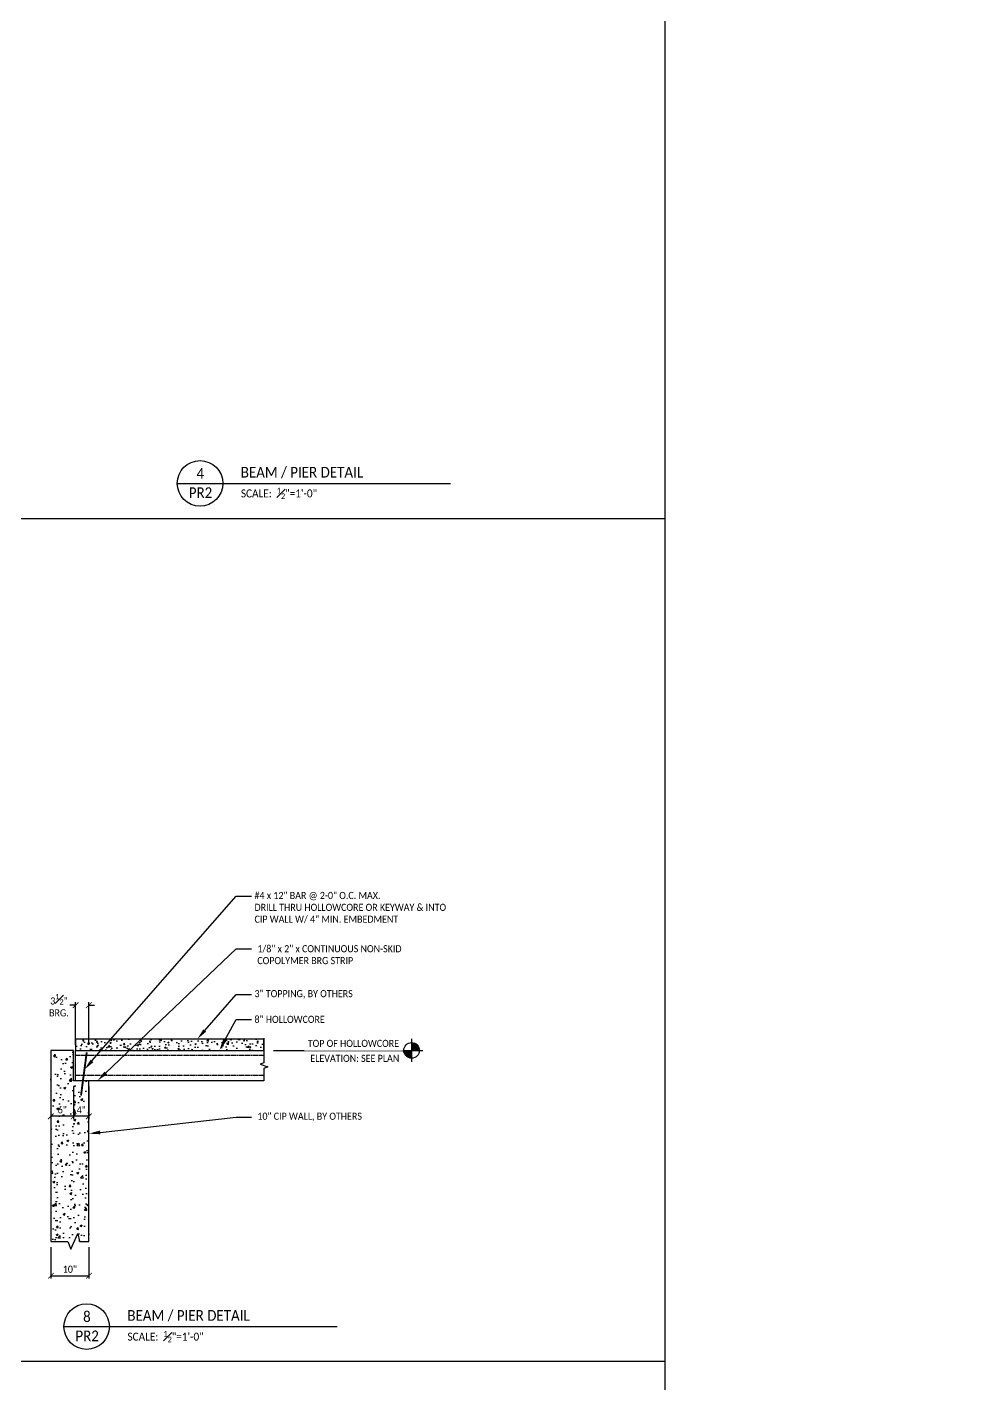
# Model space of a CAD drawing. Header units: inches. Extents: x -4800 to 29350, y 0 to 14051.
# Drawn here: x 1850.6 to 2099.8, y 510 to 867.5 of the extents above; entities that cross this region are included whole.
import ezdxf
from ezdxf import colors
from ezdxf.entities.mleader import LeaderData, LeaderLine
from ezdxf.enums import TextEntityAlignment as Align
from ezdxf.math import Vec2, Vec3

# ---------------------------------------------------------------- set-up
doc = ezdxf.new("R2010")
doc.units = ezdxf.units.IN
doc.header["$LTSCALE"] = 0.5
doc.header["$MEASUREMENT"] = 0
doc.linetypes.add('HIDDEN', pattern=[0.375, 0.25, -0.125])
for name, color, linetype in [('Concrete', 8, 'Continuous'), ('DET - DIMENSIONS', 3, 'Continuous'), ('DET - TAG TITLE', 3, 'Continuous'), ('Dim', 3, 'Continuous'), ('Dim - All', 3, 'Continuous'), ('Hatch', 8, 'Continuous'), ('Plank -  8 inch', 70, 'Continuous'), ('Plank - 12 inch', 150, 'Continuous'), ('Rebar', 150, 'Continuous'), ('Text - Detail', 3, 'Continuous'), ('TITLE - TEXT', 3, 'Continuous'), ('Walls - CMU-CIP', 12, 'Continuous')]:
    doc.layers.add(name, color=color, linetype=linetype)
doc.layers.add('SHT - NO PLOT LINE 4', color=190, linetype='Continuous', plot=False)
doc.layers.get('0').freeze()
doc.styles.add('CMC-NARROW', font='calibril.ttf', dxfattribs={"width": 0.9})
doc.dimstyles.new('CMC-NARROW', dxfattribs={"dimscale": 96, "dimtxt": 0.078125, "dimasz": 0.0625, "dimexe": 0.03125, "dimexo": 0.0625, "dimgap": 0.03125, "dimtad": 1, "dimdec": 4, "dimzin": 3, "dimdsep": 46, "dimlunit": 4, "dimtxsty": 'CMC-NARROW', "dimblk": 'ARCHTICK', "dimcen": 0, "dimclrd": 256, "dimclre": 256, "dimclrt": 256, "dimazin": 1, "dimtfac": 0.75, "dimtdec": 4, "dimtofl": 0, "dimtmove": 1, "dimatfit": 0, "dimfxl": 1, "dimtfillclr": 256, "dimfrac": 1, "dimtzin": 0, "dimlwd": -1, "dimlwe": -1, "dimarcsym": 0})

# ---------------------------------------------------------------- blocks, each defined once
blk = doc.blocks.new('_Integral')
at = {"color": 0, "linetype": 'ByBlock', "lineweight": -2}
for centre, start, end in [((0.445, -0.091), 102, 168), ((-0.445, 0.091), 282, 348)]:
    blk.add_arc(centre, 0.454, start, end, dxfattribs=at)
blk = doc.blocks.new('_ArchTick')
at = {"color": 0, "linetype": 'ByBlock', "const_width": 0.15}
blk.add_lwpolyline([(-0.5, -0.5), (0.5, 0.5)], dxfattribs=at)
blk = doc.blocks.new('*D510')
at = {"layer": 'Defpoints', "color": 0, "transparency": 16777216}
for p in [(1863.4, 609.8), (1863.4, 597.88), (1866.9, 597.88)]:
    blk.add_point(p, dxfattribs=at)
at = {"layer": 'DET - DIMENSIONS', "transparency": 16777216}
for p, q in [((1863.4, 609.8), (1861.9, 609.8)), ((1863.4, 599.38), (1863.4, 610.55)), ((1866.9, 599.38), (1866.9, 610.55)), ((1866.9, 609.8), (1868.4, 609.8))]:
    blk.add_line(p, q, dxfattribs=at)
at = {"layer": 'DET - DIMENSIONS', "transparency": 16777216, "xscale": 1.5, "yscale": 1.5, "zscale": 1.5}
blk.add_blockref('_ArchTick', (1863.4, 609.8), dxfattribs=at)
at = {"layer": 'DET - DIMENSIONS', "transparency": 16777216, "xscale": 1.5, "yscale": 1.5, "zscale": 1.5, "rotation": 180}
blk.add_blockref('_ArchTick', (1866.9, 609.8), dxfattribs=at)
at = {"layer": 'DET - DIMENSIONS', "transparency": 16777216, "insert": (1859.02, 609.8), "char_height": 1.875, "attachment_point": 5, "style": 'CMC-NARROW'}
blk.add_mtext('3{\\H0.75x;\\S1#2;}"\\PBRG.', dxfattribs=at)
blk = doc.blocks.new('*D511')
at = {"layer": 'Defpoints', "color": 0, "transparency": 16777216}
for p in [(1856.9, 547.56), (1866.9, 547.56), (1866.9, 538.5)]:
    blk.add_point(p, dxfattribs=at)
at = {"layer": 'Dim', "transparency": 16777216}
for p, q in [((1856.9, 546.06), (1856.9, 537.75)), ((1866.9, 546.06), (1866.9, 537.75)), ((1856.9, 538.5), (1866.9, 538.5))]:
    blk.add_line(p, q, dxfattribs=at)
at = {"layer": 'Dim', "transparency": 16777216, "xscale": 1.5, "yscale": 1.5, "zscale": 1.5, "rotation": 180}
blk.add_blockref('_ArchTick', (1856.9, 538.5), dxfattribs=at)
at = {"layer": 'Dim', "transparency": 16777216, "xscale": 1.5, "yscale": 1.5, "zscale": 1.5}
blk.add_blockref('_ArchTick', (1866.9, 538.5), dxfattribs=at)
at = {"layer": 'Dim', "transparency": 16777216, "insert": (1861.9, 540.21), "char_height": 1.875, "attachment_point": 5, "style": 'CMC-NARROW'}
blk.add_mtext('10"', dxfattribs=at)
blk = doc.blocks.new('*D512')
at = {"layer": 'Defpoints', "color": 0, "transparency": 16777216}
for p in [(1862.9, 589.88), (1866.9, 589.88), (1862.9, 580.51)]:
    blk.add_point(p, dxfattribs=at)
at = {"layer": 'DET - DIMENSIONS', "transparency": 16777216}
for p, q in [((1862.9, 588.38), (1862.9, 579.76)), ((1866.9, 588.38), (1866.9, 579.76)), ((1866.9, 580.51), (1862.9, 580.51))]:
    blk.add_line(p, q, dxfattribs=at)
at = {"layer": 'DET - DIMENSIONS', "transparency": 16777216, "xscale": 1.5, "yscale": 1.5, "zscale": 1.5, "rotation": 180}
blk.add_blockref('_ArchTick', (1862.9, 580.51), dxfattribs=at)
at = {"layer": 'DET - DIMENSIONS', "transparency": 16777216, "xscale": 1.5, "yscale": 1.5, "zscale": 1.5}
blk.add_blockref('_ArchTick', (1866.9, 580.51), dxfattribs=at)
at = {"layer": 'DET - DIMENSIONS', "transparency": 16777216, "insert": (1864.9, 582.2), "char_height": 1.875, "attachment_point": 5, "style": 'CMC-NARROW'}
blk.add_mtext('4"', dxfattribs=at)
blk = doc.blocks.new('*D513')
at = {"layer": 'Defpoints', "color": 0, "transparency": 16777216}
for p in [(1856.9, 597.88), (1862.9, 589.88), (1856.9, 580.51)]:
    blk.add_point(p, dxfattribs=at)
at = {"layer": 'DET - DIMENSIONS', "transparency": 16777216}
for p, q in [((1856.9, 596.38), (1856.9, 579.76)), ((1862.9, 588.38), (1862.9, 579.76)), ((1862.9, 580.51), (1856.9, 580.51))]:
    blk.add_line(p, q, dxfattribs=at)
at = {"layer": 'DET - DIMENSIONS', "transparency": 16777216, "xscale": 1.5, "yscale": 1.5, "zscale": 1.5, "rotation": 180}
blk.add_blockref('_ArchTick', (1856.9, 580.51), dxfattribs=at)
at = {"layer": 'DET - DIMENSIONS', "transparency": 16777216, "xscale": 1.5, "yscale": 1.5, "zscale": 1.5}
blk.add_blockref('_ArchTick', (1862.9, 580.51), dxfattribs=at)
at = {"layer": 'DET - DIMENSIONS', "transparency": 16777216, "insert": (1859.9, 582.22), "char_height": 1.875, "attachment_point": 5, "style": 'CMC-NARROW'}
blk.add_mtext('6"', dxfattribs=at)

msp = doc.modelspace()

# ---------------------------------------------------------------- linework, layer by layer
at = {"layer": 'SHT - NO PLOT LINE 4'}
for p, q in [((1200, 738), (2018.75, 738)), ((1200, 516), (2018.75, 516))]:
    msp.add_line(p, q, dxfattribs=at)
msp.add_lwpolyline([(1200, 294), (2018.75, 294), (2018.75, 960), (1200, 960)], close=True, dxfattribs=at)

# ---------------------------------------------------------------- next in the draw order: leaders
at = {"layer": 'TITLE - TEXT'}
ml = msp.add_multileader_mtext('Standard', dxfattribs=at)
ml.set_content('\\A1;- TOP OF GARAGE FLOOR SLAB ELEVATION = {\\C6;(-12\'-8")}  (AT HIGH POINTS)', color=256, style='CMC-NARROW')
ml.set_leader_properties(linetype='ByLayer')
ml.set_arrow_properties(name='INTEGRAL')
ml.build(insert=Vec2(0, 0))
ml.multileader.update_dxf_attribs({"dogleg_length": 0.36, "arrow_head_size": 18, "scale": 48})
ctx = ml.context
ctx.base_point, ctx.scale, ctx.char_height, ctx.arrow_head_size, ctx.landing_gap_size, ctx.plane_origin = Vec3(3494.20543, 6145.12868), 48, 11.25, 18, 144, Vec3(3457.67065, 6197.67004)
notes = []
notes.append((ctx, [(0, (0, 0, 0), (0, 0), (1, 0), 1, [])]))
ctx.mtext.insert, ctx.mtext.flow_direction = Vec3(3638.20543, 6152.22916), 5
ctx.mtext.has_bg_fill, ctx.mtext.bg_color, ctx.mtext.bg_scale_factor, ctx.mtext.bg_transparency, ctx.mtext.use_window_bg_color = 1, -1027028792, 1.5, 0, 1
for ctx, leaders in notes:
    for number, flags, end, landing, length, lines in leaders:
        leader = LeaderData()
        leader.index, (leader.has_last_leader_line, leader.has_dogleg_vector, leader.attachment_direction) = number, flags
        leader.last_leader_point, leader.dogleg_vector, leader.dogleg_length = Vec3(end), Vec3(landing), length
        for number, points, colour, breaks in lines:
            line = LeaderLine()
            line.index, line.vertices, line.color, line.breaks = number, Vec3.list(points), colors.encode_raw_color(colour), breaks
            leader.lines.append(line)
        ctx.leaders.append(leader)

# ---------------------------------------------------------------- next in the draw order: leaders
ml = msp.add_multileader_mtext('Standard', dxfattribs=at)
ml.set_content('\\A1;- TOP OF INTERIOR COLUMN FOOTING ELEVATION = {\\C6;NA} (U.N.O.)', color=256, style='CMC-NARROW')
ml.set_leader_properties(linetype='ByLayer')
ml.set_arrow_properties(name='INTEGRAL')
ml.build(insert=Vec2(0, 0))
ml.multileader.update_dxf_attribs({"dogleg_length": 0.36, "arrow_head_size": 18, "scale": 48})
ctx = ml.context
ctx.base_point, ctx.scale, ctx.char_height, ctx.arrow_head_size, ctx.landing_gap_size, ctx.plane_origin = Vec3(3494.20543, 6170.67558), 48, 11.25, 18, 144, Vec3(3457.67065, 6223.21694)
notes = []
notes.append((ctx, [(0, (0, 0, 0), (0, 0), (1, 0), 1, [])]))
ctx.mtext.insert, ctx.mtext.flow_direction = Vec3(3638.20543, 6177.77606), 5
ctx.mtext.has_bg_fill, ctx.mtext.bg_color, ctx.mtext.bg_scale_factor, ctx.mtext.bg_transparency, ctx.mtext.use_window_bg_color = 1, -1027028792, 1.5, 0, 1
for ctx, leaders in notes:
    for number, flags, end, landing, length, lines in leaders:
        leader = LeaderData()
        leader.index, (leader.has_last_leader_line, leader.has_dogleg_vector, leader.attachment_direction) = number, flags
        leader.last_leader_point, leader.dogleg_vector, leader.dogleg_length = Vec3(end), Vec3(landing), length
        for number, points, colour, breaks in lines:
            line = LeaderLine()
            line.index, line.vertices, line.color, line.breaks = number, Vec3.list(points), colors.encode_raw_color(colour), breaks
            leader.lines.append(line)
        ctx.leaders.append(leader)

# ---------------------------------------------------------------- next in the draw order: leaders
ml = msp.add_multileader_mtext('Standard', dxfattribs=at)
ml.set_content('\\A1;- TOP OF PRECAST PLANK ELEV. "LEVEL-1" = {\\C6;(-0\'-3") }(U.N.O.)', color=256, style='CMC-NARROW')
ml.set_leader_properties(linetype='ByLayer')
ml.set_arrow_properties(name='INTEGRAL')
ml.build(insert=Vec2(0, 0))
ml.multileader.update_dxf_attribs({"dogleg_length": 0.36, "arrow_head_size": 18, "scale": 48})
ctx = ml.context
ctx.base_point, ctx.scale, ctx.char_height, ctx.arrow_head_size, ctx.landing_gap_size, ctx.plane_origin = Vec3(3494.20543, 6119.32985), 48, 11.25, 18, 144, Vec3(3457.67065, 6173.9429)
notes = []
notes.append((ctx, [(0, (0, 0, 0), (0, 0), (1, 0), 1, [])]))
ctx.mtext.insert, ctx.mtext.flow_direction = Vec3(3638.20543, 6126.43033), 5
ctx.mtext.has_bg_fill, ctx.mtext.bg_color, ctx.mtext.bg_scale_factor, ctx.mtext.bg_transparency, ctx.mtext.use_window_bg_color = 1, -1027028792, 1.5, 0, 1
for ctx, leaders in notes:
    for number, flags, end, landing, length, lines in leaders:
        leader = LeaderData()
        leader.index, (leader.has_last_leader_line, leader.has_dogleg_vector, leader.attachment_direction) = number, flags
        leader.last_leader_point, leader.dogleg_vector, leader.dogleg_length = Vec3(end), Vec3(landing), length
        for number, points, colour, breaks in lines:
            line = LeaderLine()
            line.index, line.vertices, line.color, line.breaks = number, Vec3.list(points), colors.encode_raw_color(colour), breaks
            leader.lines.append(line)
        ctx.leaders.append(leader)

# ---------------------------------------------------------------- next in the draw order: leaders
ml = msp.add_multileader_mtext('Standard', dxfattribs=at)
ml.set_content('\\A1;- TOP OF FIN. FLOOR ELEV. "LEVEL-1" = {\\C6;0\'-0"} ({\\C6;3" TOPPING})', color=256, style='CMC-NARROW')
ml.set_leader_properties(linetype='ByLayer')
ml.set_arrow_properties(name='INTEGRAL')
ml.build(insert=Vec2(0, 0))
ml.multileader.update_dxf_attribs({"dogleg_length": 0.36, "arrow_head_size": 18, "scale": 48})
ctx = ml.context
ctx.base_point, ctx.scale, ctx.char_height, ctx.arrow_head_size, ctx.landing_gap_size, ctx.plane_origin = Vec3(3494.20543, 6092.66734), 48, 11.25, 18, 144, Vec3(3457.67065, 6150.14846)
notes = []
notes.append((ctx, [(0, (0, 0, 0), (0, 0), (1, 0), 1, [])]))
ctx.mtext.insert, ctx.mtext.flow_direction = Vec3(3638.20543, 6099.76782), 5
ctx.mtext.has_bg_fill, ctx.mtext.bg_color, ctx.mtext.bg_scale_factor, ctx.mtext.bg_transparency, ctx.mtext.use_window_bg_color = 1, -1027028792, 1.5, 0, 1
for ctx, leaders in notes:
    for number, flags, end, landing, length, lines in leaders:
        leader = LeaderData()
        leader.index, (leader.has_last_leader_line, leader.has_dogleg_vector, leader.attachment_direction) = number, flags
        leader.last_leader_point, leader.dogleg_vector, leader.dogleg_length = Vec3(end), Vec3(landing), length
        for number, points, colour, breaks in lines:
            line = LeaderLine()
            line.index, line.vertices, line.color, line.breaks = number, Vec3.list(points), colors.encode_raw_color(colour), breaks
            leader.lines.append(line)
        ctx.leaders.append(leader)

# ---------------------------------------------------------------- next in the draw order: leaders
ml = msp.add_multileader_mtext('Standard', dxfattribs=at)
ml.set_content('\\A1;- TOP OF PRECAST PLANK ELEV. "COURTYARD" = {\\C6;(-0\'-9") SEE PLAN FOR LOC.}', color=256, style='CMC-NARROW')
ml.set_leader_properties(linetype='ByLayer')
ml.set_arrow_properties(name='INTEGRAL')
ml.build(insert=Vec2(0, 0))
ml.multileader.update_dxf_attribs({"dogleg_length": 0.36, "arrow_head_size": 18, "scale": 48})
ctx = ml.context
ctx.base_point, ctx.scale, ctx.char_height, ctx.arrow_head_size, ctx.landing_gap_size, ctx.plane_origin = Vec3(3494.20543, 6065.71771), 48, 11.25, 18, 144, Vec3(3457.67065, 6120.33076)
notes = []
notes.append((ctx, [(0, (0, 0, 0), (0, 0), (1, 0), 1, [])]))
ctx.mtext.insert, ctx.mtext.flow_direction = Vec3(3638.20543, 6072.81819), 5
ctx.mtext.has_bg_fill, ctx.mtext.bg_color, ctx.mtext.bg_scale_factor, ctx.mtext.bg_transparency, ctx.mtext.use_window_bg_color = 1, -1027028792, 1.5, 0, 1
for ctx, leaders in notes:
    for number, flags, end, landing, length, lines in leaders:
        leader = LeaderData()
        leader.index, (leader.has_last_leader_line, leader.has_dogleg_vector, leader.attachment_direction) = number, flags
        leader.last_leader_point, leader.dogleg_vector, leader.dogleg_length = Vec3(end), Vec3(landing), length
        for number, points, colour, breaks in lines:
            line = LeaderLine()
            line.index, line.vertices, line.color, line.breaks = number, Vec3.list(points), colors.encode_raw_color(colour), breaks
            leader.lines.append(line)
        ctx.leaders.append(leader)

# ---------------------------------------------------------------- next in the draw order: hatches: boundary and pattern name
at = {"layer": 'Concrete'}
h = msp.add_hatch(dxfattribs=at)
h.set_pattern_fill('AR-CONC', color=256, scale=0.5)
h.set_pattern_definition([(50, (-3925.153, 1558.4337), (3.5863009, -0.3137607), [0.375, -4.125]), (355, (-3925.153, 1558.4337), (-0.6937567, 3.7609607), [0.3, -3.3]), (100.451444, (-3924.854, 1558.4075), (2.8925442, 3.4472), [0.318701, -3.5057106]), (46.1842, (-3925.153, 1559.4337), (5.3362067, -0.8275964), [0.5625, -6.1875]), (96.63564, (-3924.708, 1559.3647), (4.6733097, 4.870593), [0.4780517, -5.258569]), (351.18416, (-3925.153, 1559.4337), (4.6733097, 4.870593), [0.45, -4.95]), (21, (-3924.653, 1559.1837), (2.9845353, -2.0130945), [0.375, -4.125]), (326, (-3924.653, 1559.1837), (1.2165767, 3.6257502), [0.3, -3.3]), (71.451445, (-3924.4042, 1559.016), (4.2011119, 1.6126558), [0.318701, -3.5057106]), (37.5, (-3925.153, 1558.4337), (0.06079928, 1.66446927), [0, -3.26, 0, -3.35, 0, -3.3125]), (7.5, (-3925.153, 1558.4337), (1.3153477, 1.97205856), [0, -1.91, 0, -3.185, 0, -1.2625]), (327.5, (-3926.268, 1558.4337), (2.66911218, -0.11277436), [0, -1.25, 0, -3.9, 0, -5.175]), (317.5, (-3926.768, 1558.4337), (2.91593085, 0.5005249), [0, -1.625, 0, -2.59, 0, -3.675])])
h.paths.add_polyline_path([(1913.02693, 597.88451), (1913.02693, 600.88451), (1863.39778, 600.88451), (1863.39778, 597.88451)])
at = {"layer": 'Hatch'}
h = msp.add_hatch(dxfattribs=at)
h.set_pattern_fill('AR-CONC', color=256, scale=0.75)
h.set_pattern_definition([(50, (4575.3565, 369.0345), (5.3794514, -0.470641), [0.5625, -6.1875]), (355, (4575.3565, 369.0345), (-1.040635, 5.641441), [0.45, -4.95]), (100.45144, (4575.805, 368.9953), (4.338816, 5.1708), [0.478051, -5.258566]), (46.1842, (4575.3565, 370.5345), (8.00431, -1.241395), [0.84375, -9.28125]), (96.63564, (4576.0235, 370.431), (7.009965, 7.30589), [0.717078, -7.887853]), (351.18416, (4575.3565, 370.5345), (7.009965, 7.30589), [0.675, -7.425]), (21, (4576.1065, 370.1595), (4.476803, -3.019642), [0.5625, -6.1875]), (326, (4576.1065, 370.1595), (1.824865, 5.438625), [0.45, -4.95]), (71.45144, (4576.4796, 369.908), (6.301668, 2.418984), [0.478051, -5.258566]), (37.5, (4575.3565, 369.0345), (0.0911989, 2.4967039), [0, -4.89, 0, -5.025, 0, -4.96875]), (7.5, (4575.3565, 369.0345), (1.9730215, 2.9580878), [0, -2.865, 0, -4.7775, 0, -1.89375]), (327.5, (4573.684, 369.0345), (4.0036683, -0.1691615), [0, -1.875, 0, -5.85, 0, -7.7625]), (317.5, (4572.934, 369.0345), (4.3738963, 0.7507874), [0, -2.4375, 0, -3.885, 0, -5.5125])])
h.paths.add_polyline_path([(1866.89778, 547.55633), (1866.89778, 589.88451), (1862.89778, 589.88451), (1862.89778, 597.88451), (1856.89778, 597.88451), (1856.89778, 547.55633), (1861.39778, 547.55633), (1862.14778, 545.49572), (1864.02278, 549.61694), (1864.39778, 547.55633)])
h = msp.add_hatch(color=256, dxfattribs=at)
h.dxf.hatch_style = 1
h.paths.add_polyline_path([(1951.92923, 599.94801, -0.414213562), (1953.99273, 597.88451), (1951.92923, 597.88451)])
h.paths.add_polyline_path([(1949.86574, 597.88451), (1951.92923, 597.88451), (1951.92923, 595.82102, -0.414213562)])

# ---------------------------------------------------------------- next in the draw order: linework, layer by layer
at = {"layer": 'Concrete'}
msp.add_lwpolyline([(1863.39778, 597.88451), (1913.02693, 597.88451), (1913.02693, 600.88451), (1863.39778, 600.88451)], close=True, dxfattribs=at)
at = {"layer": 'DET - TAG TITLE'}
for p, q in [((1890.1943, 747.29286), (1902.1943, 747.29286)), ((1902.1943, 747.29286), (1962.1943, 747.29286)), ((1860.32318, 525.10685), (1872.32318, 525.10685)), ((1872.32318, 525.10685), (1932.32318, 525.10685))]:
    msp.add_line(p, q, dxfattribs=at)
for centre in [(1896.1943, 747.29286), (1866.32318, 525.10685)]:
    msp.add_circle(centre, 6, dxfattribs=at)
at = {"layer": 'Dim - All'}
for p, q in [((1951.92923, 600.92018), (1951.92923, 594.84885)), ((1915.54286, 597.88451), (1954.86578, 597.88451))]:
    msp.add_line(p, q, dxfattribs=at)
at = {"layer": 'Plank -  8 inch', "linetype": 'HIDDEN'}
for p, q in [((1913.02693, 596.54076), (1863.39778, 596.54076)), ((1913.02693, 591.22826), (1863.39778, 591.22826))]:
    msp.add_line(p, q, dxfattribs=at)
at = {"layer": 'Plank -  8 inch'}
msp.add_lwpolyline([(1913.02693, 589.88451), (1863.39778, 589.88451), (1863.39778, 597.88451), (1913.02693, 597.88451)], dxfattribs=at)
at = {"layer": 'Plank - 12 inch', "color": 3, "linetype": 'Continuous'}
msp.add_lwpolyline([(1913.02693, 601.13451), (1913.02693, 594.63451), (1911.99663, 594.25951), (1914.05724, 593.50951), (1913.02693, 593.13451), (1913.02693, 589.88451)], dxfattribs=at)
at = {"layer": 'Rebar', "const_width": 0.5}
msp.add_lwpolyline([(1866.33875, 597.37055), (1864.83294, 586.00387)], dxfattribs=at)
at = {"layer": 'Walls - CMU-CIP'}
msp.add_lwpolyline([(1866.89778, 547.55633), (1866.89778, 589.88451), (1862.89778, 589.88451), (1862.89778, 589.88451), (1862.89778, 597.88451), (1856.89778, 597.88451), (1856.89778, 547.55633), (1861.39778, 547.55633), (1862.14778, 545.49572), (1864.02278, 549.61694), (1864.39778, 547.55633)], close=True, dxfattribs=at)

# ---------------------------------------------------------------- next in the draw order: texts
at = {"layer": 'DET - TAG TITLE', "style": 'CMC-NARROW', "width": 0.9}
for s, p in [('4', (1896.26365, 748.5082)), ('PR2', (1896.31442, 743.43684)), ('8', (1866.39253, 526.32219)), ('PR2', (1866.4433, 521.25082))]:
    msp.add_text(s, height=2.8125, dxfattribs=at).set_placement(p, align=Align.CENTER)
for p in [(1906.91884, 748.83214), (1877.04772, 526.64613)]:
    msp.add_text('BEAM / PIER DETAIL ', height=2.8125, dxfattribs=at).set_placement(p)
at = {"layer": 'DET - TAG TITLE', "char_height": 2.109375, "attachment_point": 1, "style": 'CMC-NARROW'}
for insert in [(1906.94918, 746.12489), (1877.07806, 523.93888)]:
    msp.add_mtext('\\A1;SCALE:  {\\H0.7x;\\S1#2;}"=1\'-0"', dxfattribs=dict(at, insert=insert))

# ---------------------------------------------------------------- next in the draw order: dimensions: what is measured, and where the dimension line sits
at = {"layer": 'DET - DIMENSIONS'}
dim = msp.add_linear_dim(base=(1863.39778, 609.8003), p1=(1866.89778, 597.88451), p2=(1863.39778, 597.88451), text='<>\\XBRG.', dimstyle='CMC-NARROW', override={"dimscale": 24}, dxfattribs=at)
dim.commit()
dim.dimension.update_dxf_attribs({"geometry": '*D510', "text_midpoint": (1859.0239, 609.8003), "dimtype": 160})
for base, p1, p2, picture, middle in [((1856.89778, 580.51082), (1862.89778, 589.88451), (1856.89778, 597.88451), '*D513', (1859.89778, 582.21707)), ((1862.89778, 580.51082), (1866.89778, 589.88451), (1862.89778, 589.88451), '*D512', (1864.89778, 582.20265))]:
    dim = msp.add_linear_dim(base=base, p1=p1, p2=p2, dimstyle='CMC-NARROW', override={"dimscale": 24}, dxfattribs=at)
    dim.commit()
    dim.dimension.update_dxf_attribs({"geometry": picture, "text_midpoint": middle})
at = {"layer": 'Dim'}
dim = msp.add_linear_dim(base=(1866.89778, 538.49829), p1=(1856.89778, 547.55633), p2=(1866.89778, 547.55633), dimstyle='CMC-NARROW', override={"dimscale": 24}, dxfattribs=at)
dim.commit()
dim.dimension.update_dxf_attribs({"geometry": '*D511', "text_midpoint": (1861.89778, 540.20598)})

# ---------------------------------------------------------------- next in the draw order: leaders
at = {"layer": 'Text - Detail'}
ml = msp.add_multileader_mtext('Standard', dxfattribs=at)
ml.set_content('\\A1;#4 x 12" BAR @ 2-0" O.C. MAX.\\PDRILL THRU HOLLOWCORE OR KEYWAY & INTO\\PCIP WALL W/ 4" MIN. EMBEDMENT', color=256, style='CMC-NARROW')
ml.set_leader_properties()
ml.build(insert=Vec2(0, 0))
ml.multileader.update_dxf_attribs({"dogleg_length": 0.25, "arrow_head_size": 3, "scale": 24})
ctx = ml.context
ctx.base_point, ctx.scale, ctx.char_height, ctx.arrow_head_size, ctx.landing_gap_size, ctx.plane_origin = Vec3(1909.78584, 638.51589), 24, 1.875, 3, 0.75, Vec3(1912.37696, 549.87791)
notes = []
notes.append((ctx, [(0, (1, 1, 0), (1905.7174, 638.51589), (1, 0), 4.06844, [(0, [(1865.73892, 592.84276)], 0, [])])]))
ctx.mtext.insert, ctx.mtext.flow_direction = Vec3(1910.53584, 639.64738), 5
ml = msp.add_multileader_mtext('Standard', dxfattribs=at)
ml.set_content('1/8" x 2" x CONTINUOUS NON-SKID \\PCOPOLYMER BRG STRIP', color=256, style='CMC-NARROW')
ml.set_leader_properties()
ml.build(insert=Vec2(0, 0))
ml.multileader.update_dxf_attribs({"dogleg_length": 0.25, "arrow_head_size": 3, "scale": 24})
ctx = ml.context
ctx.base_point, ctx.scale, ctx.char_height, ctx.arrow_head_size, ctx.landing_gap_size, ctx.plane_origin = Vec3(1909.78584, 624.66074), 24, 1.875, 3, 1.5, Vec3(1897.45043, 567.83964)
notes.append((ctx, [(0, (1, 1, 0), (1905.7174, 624.66074), (1, 0), 4.06844, [(0, [(1869.18378, 589.88451)], 0, [])])]))
ctx.mtext.insert, ctx.mtext.flow_direction = Vec3(1911.28584, 625.6105), 5
ml = msp.add_multileader_mtext('Standard', dxfattribs=at)
ml.set_content('8" HOLLOWCORE', color=256, style='CMC-NARROW')
ml.set_leader_properties()
ml.build(insert=Vec2(0, 0))
ml.multileader.update_dxf_attribs({"dogleg_length": 0.25, "arrow_head_size": 3, "scale": 24})
ctx = ml.context
ctx.base_point, ctx.scale, ctx.char_height, ctx.arrow_head_size, ctx.landing_gap_size, ctx.plane_origin = Vec3(1909.78584, 606.04728), 24, 1.875, 3, 0.75, Vec3(1918.38016, 602.21267)
notes.append((ctx, [(0, (1, 1, 0), (1905.7174, 606.04728), (1, 0), 4.06844, [(0, [(1901.29284, 597.96202)], 0, [])])]))
ctx.mtext.insert, ctx.mtext.flow_direction = Vec3(1910.53584, 606.99704), 5
ml = msp.add_multileader_mtext('Standard', dxfattribs=at)
ml.set_content('\\A1;10" CIP WALL, BY OTHERS', color=256, style='CMC-NARROW')
ml.set_leader_properties()
ml.build(insert=Vec2(0, 0))
ml.multileader.update_dxf_attribs({"dogleg_length": 0.25, "arrow_head_size": 3, "scale": 24})
ctx = ml.context
ctx.base_point, ctx.scale, ctx.char_height, ctx.arrow_head_size, ctx.landing_gap_size, ctx.plane_origin = Vec3(1909.78584, 580.32967), 24, 1.875, 3, 1.5, Vec3(1916.68864, 568.03825)
notes.append((ctx, [(0, (1, 1, 0), (1905.7174, 580.32967), (1, 0), 4.06844, [(0, [(1866.89778, 575.94302)], 0, [])])]))
ctx.mtext.insert, ctx.mtext.flow_direction = Vec3(1911.28584, 581.47558), 5
for ctx, leaders in notes:
    for number, flags, end, landing, length, lines in leaders:
        leader = LeaderData()
        leader.index, (leader.has_last_leader_line, leader.has_dogleg_vector, leader.attachment_direction) = number, flags
        leader.last_leader_point, leader.dogleg_vector, leader.dogleg_length = Vec3(end), Vec3(landing), length
        for number, points, colour, breaks in lines:
            line = LeaderLine()
            line.index, line.vertices, line.color, line.breaks = number, Vec3.list(points), colors.encode_raw_color(colour), breaks
            leader.lines.append(line)
        ctx.leaders.append(leader)

# ---------------------------------------------------------------- next in the draw order: texts
at = {"layer": 'Dim - All', "insert": (1948.61442, 599.7188), "char_height": 1.875, "attachment_point": 6, "style": 'CMC-NARROW', "bg_fill": 2}
msp.add_mtext('TOP OF HOLLOWCORE', dxfattribs=at)

# ---------------------------------------------------------------- next in the draw order: linework, layer by layer
at = {"layer": 'Dim - All'}
msp.add_circle((1951.92923, 597.88451), 2.0635, dxfattribs=at)

# ---------------------------------------------------------------- next in the draw order: leaders
at = {"layer": 'Text - Detail'}
ml = msp.add_multileader_mtext('Standard', dxfattribs=at)
ml.set_content('\\A1;3" TOPPING, BY OTHERS', color=256, style='CMC-NARROW')
ml.set_leader_properties()
ml.build(insert=Vec2(0, 0))
ml.multileader.update_dxf_attribs({"dogleg_length": 0.25, "arrow_head_size": 3, "scale": 24})
ctx = ml.context
ctx.base_point, ctx.scale, ctx.char_height, ctx.arrow_head_size, ctx.landing_gap_size, ctx.plane_origin = Vec3(1909.78584, 612.63254), 24, 1.875, 3, 0.75, Vec3(1927.13805, 610.62543)
notes = []
notes.append((ctx, [(0, (1, 1, 0), (1905.7174, 612.63254), (1, 0), 4.06844, [(0, [(1895.47511, 600.88451)], 0, [])])]))
ctx.mtext.insert, ctx.mtext.flow_direction = Vec3(1910.53584, 613.77845), 5
for ctx, leaders in notes:
    for number, flags, end, landing, length, lines in leaders:
        leader = LeaderData()
        leader.index, (leader.has_last_leader_line, leader.has_dogleg_vector, leader.attachment_direction) = number, flags
        leader.last_leader_point, leader.dogleg_vector, leader.dogleg_length = Vec3(end), Vec3(landing), length
        for number, points, colour, breaks in lines:
            line = LeaderLine()
            line.index, line.vertices, line.color, line.breaks = number, Vec3.list(points), colors.encode_raw_color(colour), breaks
            leader.lines.append(line)
        ctx.leaders.append(leader)

# ---------------------------------------------------------------- next in the draw order: texts
at = {"layer": 'Dim - All', "insert": (1948.66737, 595.77649), "char_height": 1.875, "attachment_point": 6, "style": 'CMC-NARROW', "bg_fill": 2}
msp.add_mtext('\\A1;ELEVATION: {\\C4;SEE PLAN}', dxfattribs=at)

doc.saveas('drawing.dxf')
